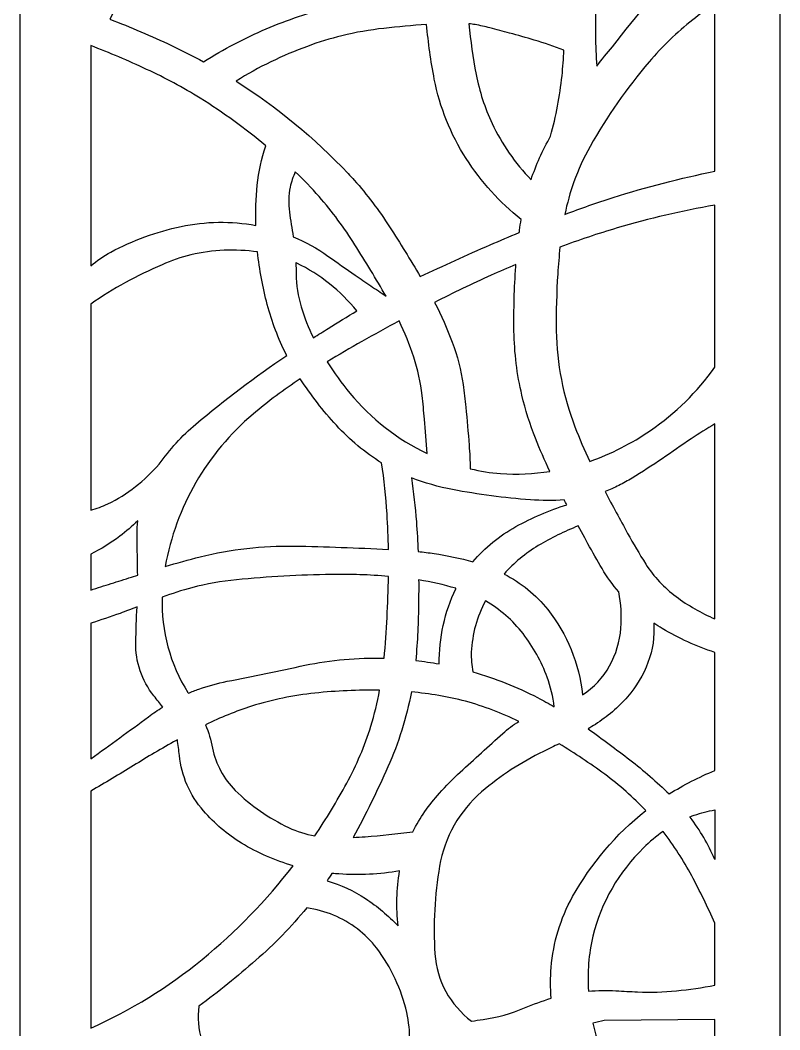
# Model space of a CAD drawing. Header units: centimetres. Extents: x 10.4 to 14.8, y -9 to 9.
# Drawn here: x 10.41 to 14.82, y -0.15 to 5.71 of the extents above; entities that cross this region are included whole.
import ezdxf

# ---------------------------------------------------------------- set-up
doc = ezdxf.new("R2010")
doc.units = ezdxf.units.CM
doc.header["$MEASUREMENT"] = 0
doc.layers.add('layer 1', color=7, linetype='Continuous')

msp = doc.modelspace()

# ---------------------------------------------------------------- linework, layer by layer
at = {"layer": 'layer 1', "lineweight": 30}
for points, knots in [([(10.40896, -9.00021), (10.40896, -9.00021), (10.40896, 9.00077), (10.40896, 9.00077), (10.40896, 9.00077), (10.40896, 9.00077), (10.44128, 9.00077), (10.44128, 9.00077), (10.44128, 9.00077), (10.44128, 9.00077), (14.8159, 9.00077), (14.8159, 9.00077), (14.8159, 9.00077), (14.8159, 9.00077), (14.8159, -9.00019), (14.8159, -9.00019), (14.8159, -9.00019), (14.8159, -9.00019), (10.44128, -9.00019), (10.44128, -9.00019), (10.44128, -9.00019), (10.44128, -9.00019), (10.40896, -9.00019), (10.40896, -9.00019)], [0, 0, 0, 0, 0.1428571, 0.1428571, 0.1428571, 0.1428571, 0.2857143, 0.2857143, 0.2857143, 0.2857143, 0.4285714, 0.4285714, 0.4285714, 0.4285714, 0.5714286, 0.5714286, 0.5714286, 0.5714286, 0.7142857, 0.7142857, 0.7142857, 0.7142857, 1, 1, 1, 1]), ([(11.48827, 6.56592), (11.52462, 6.56281), (11.56096, 6.55954), (11.59741, 6.55617), (11.59741, 6.55617), (11.63383, 6.55274), (11.67025, 6.54968), (11.70666, 6.5468), (11.70666, 6.5468), (11.75, 6.54344), (11.79333, 6.54017), (11.83668, 6.53708), (11.83668, 6.53708), (11.96424, 6.52771), (12.08876, 6.49359), (12.20323, 6.43647), (12.20323, 6.43647), (12.26856, 6.40293), (12.32933, 6.36109), (12.38391, 6.31198), (12.38391, 6.31198), (12.46877, 6.2357), (12.54952, 6.1551), (12.62607, 6.07058), (12.62607, 6.07058), (12.67009, 6.0219), (12.71118, 5.97049), (12.74909, 5.91687), (12.74909, 5.91687), (12.75031, 5.89576), (12.75173, 5.87463), (12.75322, 5.85346), (12.75322, 5.85346), (12.66343, 5.84723), (12.57383, 5.83919), (12.48438, 5.82961), (12.48438, 5.82961), (12.39478, 5.81989), (12.30593, 5.80488), (12.21815, 5.78464), (12.21815, 5.78464), (12.08748, 5.75288), (11.9597, 5.71025), (11.83606, 5.65727), (11.83606, 5.65727), (11.71003, 5.60319), (11.5886, 5.53928), (11.47273, 5.46606), (11.47273, 5.46606), (11.41137, 5.49957), (11.34909, 5.53132), (11.28592, 5.56115), (11.28592, 5.56115), (11.16891, 5.61654), (11.04977, 5.66729), (10.92872, 5.71315), (10.92872, 5.71315), (11.01918, 5.88791), (11.12006, 6.05705), (11.23086, 6.21959), (11.23086, 6.21959), (11.31199, 6.33851), (11.39784, 6.454), (11.48827, 6.56592)], [0, 0, 0, 0, 0.0588235, 0.0588235, 0.0588235, 0.0588235, 0.1176471, 0.1176471, 0.1176471, 0.1176471, 0.1764706, 0.1764706, 0.1764706, 0.1764706, 0.2352941, 0.2352941, 0.2352941, 0.2352941, 0.2941176, 0.2941176, 0.2941176, 0.2941176, 0.3529412, 0.3529412, 0.3529412, 0.3529412, 0.4117647, 0.4117647, 0.4117647, 0.4117647, 0.4705882, 0.4705882, 0.4705882, 0.4705882, 0.5294118, 0.5294118, 0.5294118, 0.5294118, 0.5882353, 0.5882353, 0.5882353, 0.5882353, 0.6470588, 0.6470588, 0.6470588, 0.6470588, 0.7058824, 0.7058824, 0.7058824, 0.7058824, 0.7647059, 0.7647059, 0.7647059, 0.7647059, 0.8235294, 0.8235294, 0.8235294, 0.8235294, 0.8823529, 0.8823529, 0.8823529, 0.8823529, 1, 1, 1, 1]), ([(13.7256, 5.99917), (13.7256, 5.99917), (13.74332, 6.03344), (13.74332, 6.03344), (13.74332, 6.03344), (13.823, 6.18686), (13.89151, 6.34579), (13.94839, 6.50899), (13.94839, 6.50899), (13.97706, 6.48352), (14.00401, 6.45605), (14.02898, 6.42694), (14.02898, 6.42694), (14.0539, 6.39779), (14.07829, 6.3683), (14.10216, 6.33819), (14.10216, 6.33819), (14.13899, 6.29281), (14.17489, 6.24668), (14.20996, 6.19983), (14.20996, 6.19983), (14.24017, 6.15934), (14.26863, 6.11749), (14.29514, 6.07439), (14.29514, 6.07439), (14.13489, 5.90984), (13.98469, 5.73571), (13.84534, 5.55301), (13.84534, 5.55301), (13.81411, 5.51661), (13.78372, 5.47954), (13.75437, 5.44162), (13.75437, 5.44162), (13.74561, 5.55925), (13.74367, 5.67732), (13.74864, 5.79514), (13.74864, 5.79514), (13.75142, 5.86398), (13.74373, 5.93276), (13.7256, 5.99917)], [0, 0, 0, 0, 0.0909091, 0.0909091, 0.0909091, 0.0909091, 0.1818182, 0.1818182, 0.1818182, 0.1818182, 0.2727273, 0.2727273, 0.2727273, 0.2727273, 0.3636364, 0.3636364, 0.3636364, 0.3636364, 0.4545455, 0.4545455, 0.4545455, 0.4545455, 0.5454545, 0.5454545, 0.5454545, 0.5454545, 0.6363636, 0.6363636, 0.6363636, 0.6363636, 0.7272727, 0.7272727, 0.7272727, 0.7272727, 0.8181818, 0.8181818, 0.8181818, 0.8181818, 1, 1, 1, 1]), ([(14.43879, 5.80116), (14.43879, 5.80116), (14.43879, 4.83084), (14.43879, 4.83084), (14.43879, 4.83084), (14.23951, 4.79092), (14.04266, 4.74031), (13.84902, 4.67899), (13.84902, 4.67899), (13.75476, 4.64859), (13.66132, 4.61599), (13.56876, 4.58105), (13.56876, 4.58105), (13.58171, 4.64483), (13.59916, 4.70775), (13.6209, 4.7691), (13.6209, 4.7691), (13.64658, 4.84003), (13.67818, 4.90885), (13.71524, 4.97461), (13.71524, 4.97461), (13.81325, 5.14872), (13.92773, 5.31307), (14.05708, 5.46536), (14.05708, 5.46536), (14.13326, 5.55508), (14.21822, 5.63697), (14.31063, 5.70992), (14.31063, 5.70992), (14.35178, 5.74241), (14.39464, 5.77283), (14.43879, 5.80116)], [0, 0, 0, 0, 0.1111111, 0.1111111, 0.1111111, 0.1111111, 0.2222222, 0.2222222, 0.2222222, 0.2222222, 0.3333333, 0.3333333, 0.3333333, 0.3333333, 0.4444444, 0.4444444, 0.4444444, 0.4444444, 0.5555556, 0.5555556, 0.5555556, 0.5555556, 0.6666667, 0.6666667, 0.6666667, 0.6666667, 0.7777778, 0.7777778, 0.7777778, 0.7777778, 1, 1, 1, 1]), ([(13.30396, 4.47573), (13.24778, 4.45231), (13.19185, 4.42856), (13.13591, 4.40456), (13.13591, 4.40456), (12.99946, 4.34574), (12.86414, 4.2842), (12.73013, 4.22006), (12.73013, 4.22006), (12.6726, 4.31762), (12.61316, 4.41395), (12.55167, 4.50905), (12.55167, 4.50905), (12.4902, 4.60431), (12.42176, 4.69485), (12.34687, 4.78008), (12.34687, 4.78008), (12.33526, 4.79321), (12.3233, 4.80617), (12.31114, 4.81898), (12.31114, 4.81898), (12.11707, 5.02315), (11.89914, 5.20295), (11.66165, 5.35444), (11.66165, 5.35444), (11.79225, 5.43559), (11.93076, 5.50304), (12.07514, 5.55575), (12.07514, 5.55575), (12.14045, 5.58011), (12.20716, 5.60069), (12.27485, 5.61741), (12.27485, 5.61741), (12.35538, 5.63688), (12.43699, 5.65113), (12.51935, 5.66022), (12.51935, 5.66022), (12.60167, 5.66933), (12.68408, 5.67674), (12.76663, 5.68253), (12.76663, 5.68253), (12.7763, 5.5762), (12.79129, 5.47048), (12.81151, 5.36569), (12.81151, 5.36569), (12.84307, 5.20166), (12.90584, 5.04528), (12.99637, 4.90482), (12.99637, 4.90482), (13.08301, 4.77059), (13.19072, 4.65119), (13.31531, 4.55119), (13.31531, 4.55119), (13.31176, 4.5304), (13.30852, 4.50956), (13.30567, 4.48857), (13.30567, 4.48857), (13.30514, 4.48433), (13.30449, 4.48006), (13.30396, 4.47573)], [0, 0, 0, 0, 0.0625, 0.0625, 0.0625, 0.0625, 0.125, 0.125, 0.125, 0.125, 0.1875, 0.1875, 0.1875, 0.1875, 0.25, 0.25, 0.25, 0.25, 0.3125, 0.3125, 0.3125, 0.3125, 0.375, 0.375, 0.375, 0.375, 0.4375, 0.4375, 0.4375, 0.4375, 0.5, 0.5, 0.5, 0.5, 0.5625, 0.5625, 0.5625, 0.5625, 0.625, 0.625, 0.625, 0.625, 0.6875, 0.6875, 0.6875, 0.6875, 0.75, 0.75, 0.75, 0.75, 0.8125, 0.8125, 0.8125, 0.8125, 0.875, 0.875, 0.875, 0.875, 1, 1, 1, 1]), ([(13.4859, 5.03567), (13.4633, 4.99425), (13.4422, 4.95196), (13.42259, 4.90901), (13.42259, 4.90901), (13.40384, 4.86749), (13.38716, 4.82503), (13.37248, 4.78194), (13.37248, 4.78194), (13.28023, 4.87824), (13.20399, 4.9888), (13.14657, 5.10919), (13.14657, 5.10919), (13.10445, 5.1994), (13.07345, 5.29448), (13.05435, 5.39222), (13.05435, 5.39222), (13.03526, 5.48965), (13.02125, 5.58807), (13.0123, 5.68694), (13.0123, 5.68694), (13.0244, 5.68565), (13.03633, 5.68392), (13.04823, 5.6819), (13.04823, 5.6819), (13.07709, 5.67685), (13.10575, 5.67071), (13.13409, 5.66338), (13.13409, 5.66338), (13.17218, 5.65363), (13.21014, 5.64343), (13.24808, 5.63288), (13.24808, 5.63288), (13.29608, 5.61993), (13.34394, 5.6064), (13.39165, 5.59235), (13.39165, 5.59235), (13.44944, 5.57509), (13.50646, 5.55566), (13.56289, 5.5342), (13.56289, 5.5342), (13.56126, 5.48455), (13.55782, 5.4349), (13.55249, 5.38551), (13.55249, 5.38551), (13.53993, 5.26726), (13.51762, 5.15022), (13.4859, 5.03567)], [0, 0, 0, 0, 0.0769231, 0.0769231, 0.0769231, 0.0769231, 0.1538462, 0.1538462, 0.1538462, 0.1538462, 0.2307692, 0.2307692, 0.2307692, 0.2307692, 0.3076923, 0.3076923, 0.3076923, 0.3076923, 0.3846154, 0.3846154, 0.3846154, 0.3846154, 0.4615385, 0.4615385, 0.4615385, 0.4615385, 0.5384615, 0.5384615, 0.5384615, 0.5384615, 0.6153846, 0.6153846, 0.6153846, 0.6153846, 0.6923077, 0.6923077, 0.6923077, 0.6923077, 0.7692308, 0.7692308, 0.7692308, 0.7692308, 0.8461538, 0.8461538, 0.8461538, 0.8461538, 1, 1, 1, 1]), ([(10.81842, 4.28242), (10.81842, 4.28242), (10.81842, 5.56025), (10.81842, 5.56025), (10.81842, 5.56025), (10.92806, 5.51809), (11.03621, 5.47207), (11.14269, 5.4223), (11.14269, 5.4223), (11.24924, 5.37259), (11.35284, 5.31686), (11.453, 5.25527), (11.453, 5.25527), (11.58601, 5.17147), (11.71341, 5.07896), (11.83429, 4.97849), (11.83429, 4.97849), (11.809, 4.9045), (11.7923, 4.82798), (11.78459, 4.75022), (11.78459, 4.75022), (11.77673, 4.67264), (11.7738, 4.59465), (11.77568, 4.51675), (11.77568, 4.51675), (11.63208, 4.54324), (11.48474, 4.5412), (11.34194, 4.51082), (11.34194, 4.51082), (11.19982, 4.48052), (11.06269, 4.43043), (10.93455, 4.36185), (10.93455, 4.36185), (10.89306, 4.33967), (10.8541, 4.31306), (10.81842, 4.28242)], [0, 0, 0, 0, 0.1, 0.1, 0.1, 0.1, 0.2, 0.2, 0.2, 0.2, 0.3, 0.3, 0.3, 0.3, 0.4, 0.4, 0.4, 0.4, 0.5, 0.5, 0.5, 0.5, 0.6, 0.6, 0.6, 0.6, 0.7, 0.7, 0.7, 0.7, 0.8, 0.8, 0.8, 0.8, 1, 1, 1, 1]), ([(12.53132, 4.10574), (12.50199, 4.12656), (12.47234, 4.14697), (12.44251, 4.16721), (12.44251, 4.16721), (12.41258, 4.18746), (12.38274, 4.2078), (12.35292, 4.22819), (12.35292, 4.22819), (12.30001, 4.26486), (12.2472, 4.30192), (12.19467, 4.33903), (12.19467, 4.33903), (12.13157, 4.3837), (12.06393, 4.42145), (11.99276, 4.4517), (11.99276, 4.4517), (11.98484, 4.49924), (11.97766, 4.54688), (11.97105, 4.59465), (11.97105, 4.59465), (11.96444, 4.64274), (11.96586, 4.69162), (11.97547, 4.73925), (11.97547, 4.73925), (11.98184, 4.76972), (11.99171, 4.7993), (12.00507, 4.82747), (12.00507, 4.82747), (12.0531, 4.7817), (12.09917, 4.73397), (12.14309, 4.68429), (12.14309, 4.68429), (12.21968, 4.59659), (12.28927, 4.50295), (12.35132, 4.40451), (12.35132, 4.40451), (12.41331, 4.3061), (12.4733, 4.20653), (12.53132, 4.10574)], [0, 0, 0, 0, 0.0909091, 0.0909091, 0.0909091, 0.0909091, 0.1818182, 0.1818182, 0.1818182, 0.1818182, 0.2727273, 0.2727273, 0.2727273, 0.2727273, 0.3636364, 0.3636364, 0.3636364, 0.3636364, 0.4545455, 0.4545455, 0.4545455, 0.4545455, 0.5454545, 0.5454545, 0.5454545, 0.5454545, 0.6363636, 0.6363636, 0.6363636, 0.6363636, 0.7272727, 0.7272727, 0.7272727, 0.7272727, 0.8181818, 0.8181818, 0.8181818, 0.8181818, 1, 1, 1, 1]), ([(14.43879, 3.69459), (14.33702, 3.55101), (14.21049, 3.42648), (14.0653, 3.32695), (14.0653, 3.32695), (13.95634, 3.25228), (13.83797, 3.1922), (13.71334, 3.14836), (13.71334, 3.14836), (13.68205, 3.21432), (13.65318, 3.28141), (13.62698, 3.34948), (13.62698, 3.34948), (13.55856, 3.52722), (13.52208, 3.71573), (13.5193, 3.9062), (13.5193, 3.9062), (13.51768, 4.0165), (13.52053, 4.12687), (13.52767, 4.23704), (13.52767, 4.23704), (13.53106, 4.28858), (13.53526, 4.34016), (13.54036, 4.3916), (13.54036, 4.3916), (13.65, 4.43209), (13.76086, 4.46908), (13.87279, 4.50237), (13.87279, 4.50237), (14.05869, 4.5576), (14.24765, 4.60152), (14.43879, 4.63422), (14.43879, 4.63422), (14.43879, 4.63422), (14.43879, 3.69459), (14.43879, 3.69459)], [0, 0, 0, 0, 0.1, 0.1, 0.1, 0.1, 0.2, 0.2, 0.2, 0.2, 0.3, 0.3, 0.3, 0.3, 0.4, 0.4, 0.4, 0.4, 0.5, 0.5, 0.5, 0.5, 0.6, 0.6, 0.6, 0.6, 0.7, 0.7, 0.7, 0.7, 0.8, 0.8, 0.8, 0.8, 1, 1, 1, 1]), ([(10.81842, 2.86464), (10.81842, 2.86464), (10.81842, 4.06005), (10.81842, 4.06005), (10.81842, 4.06005), (10.8827, 4.10579), (10.94976, 4.14758), (11.01925, 4.18508), (11.01925, 4.18508), (11.08865, 4.22251), (11.15957, 4.25733), (11.23168, 4.28931), (11.23168, 4.28931), (11.28571, 4.31338), (11.34194, 4.3324), (11.39952, 4.34616), (11.39952, 4.34616), (11.52604, 4.37557), (11.65712, 4.38146), (11.78584, 4.36319), (11.78584, 4.36319), (11.79705, 4.26012), (11.81598, 4.15811), (11.84248, 4.05796), (11.84248, 4.05796), (11.86897, 3.95763), (11.90593, 3.86036), (11.95264, 3.7676), (11.95264, 3.7676), (11.95264, 3.7676), (11.95498, 3.7629), (11.95498, 3.7629), (11.95498, 3.7629), (11.77244, 3.63936), (11.59657, 3.50629), (11.42811, 3.36417), (11.42811, 3.36417), (11.34743, 3.2961), (11.27589, 3.21801), (11.21512, 3.13174), (11.21512, 3.13174), (11.17269, 3.08487), (11.12668, 3.04133), (11.07757, 3.00155), (11.07757, 3.00155), (11.02837, 2.96166), (10.97435, 2.92807), (10.91682, 2.90154), (10.91682, 2.90154), (10.88492, 2.88698), (10.85203, 2.8747), (10.81842, 2.86464)], [0, 0, 0, 0, 0.0714286, 0.0714286, 0.0714286, 0.0714286, 0.1428571, 0.1428571, 0.1428571, 0.1428571, 0.2142857, 0.2142857, 0.2142857, 0.2142857, 0.2857143, 0.2857143, 0.2857143, 0.2857143, 0.3571429, 0.3571429, 0.3571429, 0.3571429, 0.4285714, 0.4285714, 0.4285714, 0.4285714, 0.5, 0.5, 0.5, 0.5, 0.5714286, 0.5714286, 0.5714286, 0.5714286, 0.6428571, 0.6428571, 0.6428571, 0.6428571, 0.7142857, 0.7142857, 0.7142857, 0.7142857, 0.7857143, 0.7857143, 0.7857143, 0.7857143, 0.8571429, 0.8571429, 0.8571429, 0.8571429, 1, 1, 1, 1]), ([(12.11006, 3.86511), (12.08088, 3.92258), (12.05711, 3.98276), (12.03903, 4.04459), (12.03903, 4.04459), (12.02081, 4.10675), (12.01105, 4.17094), (12.01003, 4.23562), (12.01003, 4.23562), (12.00973, 4.25708), (12.00921, 4.2786), (12.00859, 4.30016), (12.00859, 4.30016), (12.01019, 4.29944), (12.01172, 4.2987), (12.01323, 4.29797), (12.01323, 4.29797), (12.14862, 4.23254), (12.26778, 4.1378), (12.36189, 4.0207), (12.36189, 4.0207), (12.30638, 3.98778), (12.25116, 3.95412), (12.19641, 3.91988), (12.19641, 3.91988), (12.16752, 3.90178), (12.13871, 3.8835), (12.11006, 3.86511)], [0, 0, 0, 0, 0.125, 0.125, 0.125, 0.125, 0.25, 0.25, 0.25, 0.25, 0.375, 0.375, 0.375, 0.375, 0.5, 0.5, 0.5, 0.5, 0.625, 0.625, 0.625, 0.625, 0.75, 0.75, 0.75, 0.75, 1, 1, 1, 1]), ([(13.01332, 3.24226), (13.01332, 3.24226), (13.01122, 3.2698), (13.01122, 3.2698), (13.01122, 3.2698), (13.01122, 3.2698), (13.00911, 3.29731), (13.00911, 3.29731), (13.00911, 3.29731), (13.00911, 3.29731), (13.00685, 3.32483), (13.00685, 3.32483), (13.00685, 3.32483), (13.00685, 3.32483), (13.00446, 3.35235), (13.00446, 3.35235), (13.00446, 3.35235), (13.00446, 3.35235), (13.00212, 3.37976), (13.00212, 3.37976), (13.00212, 3.37976), (13.00212, 3.37976), (12.99959, 3.40726), (12.99959, 3.40726), (12.99959, 3.40726), (12.99959, 3.40726), (12.99698, 3.43471), (12.99698, 3.43471), (12.99698, 3.43471), (12.99698, 3.43471), (12.99437, 3.46222), (12.99437, 3.46222), (12.99437, 3.46222), (12.99038, 3.50631), (12.98502, 3.55029), (12.97835, 3.594), (12.97835, 3.594), (12.96599, 3.67778), (12.94494, 3.75986), (12.91553, 3.8392), (12.91553, 3.8392), (12.88618, 3.91846), (12.85193, 3.99576), (12.813, 4.07076), (12.813, 4.07076), (12.92098, 4.12545), (13.03012, 4.17771), (13.14057, 4.22755), (13.14057, 4.22755), (13.18853, 4.24911), (13.23686, 4.27012), (13.28539, 4.29059), (13.28539, 4.29059), (13.28508, 4.28677), (13.28481, 4.28287), (13.28461, 4.2791), (13.28461, 4.2791), (13.27537, 4.15429), (13.27182, 4.02918), (13.27378, 3.90403), (13.27378, 3.90403), (13.27583, 3.77863), (13.29112, 3.65374), (13.31965, 3.53164), (13.31965, 3.53164), (13.34012, 3.44663), (13.36654, 3.36324), (13.39871, 3.28194), (13.39871, 3.28194), (13.42424, 3.21706), (13.45204, 3.15326), (13.48199, 3.09036), (13.48199, 3.09036), (13.38736, 3.07536), (13.29141, 3.07099), (13.19585, 3.07742), (13.19585, 3.07742), (13.13668, 3.08216), (13.07805, 3.09146), (13.02043, 3.1052), (13.02043, 3.1052), (13.01898, 3.15098), (13.01661, 3.19669), (13.01332, 3.24226)], [0, 0, 0, 0, 0.0454545, 0.0454545, 0.0454545, 0.0454545, 0.0909091, 0.0909091, 0.0909091, 0.0909091, 0.1363636, 0.1363636, 0.1363636, 0.1363636, 0.1818182, 0.1818182, 0.1818182, 0.1818182, 0.2272727, 0.2272727, 0.2272727, 0.2272727, 0.2727273, 0.2727273, 0.2727273, 0.2727273, 0.3181818, 0.3181818, 0.3181818, 0.3181818, 0.3636364, 0.3636364, 0.3636364, 0.3636364, 0.4090909, 0.4090909, 0.4090909, 0.4090909, 0.4545455, 0.4545455, 0.4545455, 0.4545455, 0.5, 0.5, 0.5, 0.5, 0.5454545, 0.5454545, 0.5454545, 0.5454545, 0.5909091, 0.5909091, 0.5909091, 0.5909091, 0.6363636, 0.6363636, 0.6363636, 0.6363636, 0.6818182, 0.6818182, 0.6818182, 0.6818182, 0.7272727, 0.7272727, 0.7272727, 0.7272727, 0.7727273, 0.7727273, 0.7727273, 0.7727273, 0.8181818, 0.8181818, 0.8181818, 0.8181818, 0.8636364, 0.8636364, 0.8636364, 0.8636364, 0.9090909, 0.9090909, 0.9090909, 0.9090909, 1, 1, 1, 1]), ([(12.77056, 3.19374), (12.5971, 3.27606), (12.44386, 3.39575), (12.32201, 3.54417), (12.32201, 3.54417), (12.27441, 3.60208), (12.2303, 3.66282), (12.19002, 3.72601), (12.19002, 3.72601), (12.25671, 3.76612), (12.32401, 3.8053), (12.39169, 3.8438), (12.39169, 3.8438), (12.46313, 3.8842), (12.53494, 3.92394), (12.6071, 3.96295), (12.6071, 3.96295), (12.64037, 3.89497), (12.66878, 3.82459), (12.69215, 3.7526), (12.69215, 3.7526), (12.71545, 3.68049), (12.73164, 3.6062), (12.74038, 3.53094), (12.74038, 3.53094), (12.7457, 3.48534), (12.75041, 3.43962), (12.75461, 3.39383), (12.75461, 3.39383), (12.76065, 3.32726), (12.76597, 3.26049), (12.77056, 3.19374)], [0, 0, 0, 0, 0.1111111, 0.1111111, 0.1111111, 0.1111111, 0.2222222, 0.2222222, 0.2222222, 0.2222222, 0.3333333, 0.3333333, 0.3333333, 0.3333333, 0.4444444, 0.4444444, 0.4444444, 0.4444444, 0.5555556, 0.5555556, 0.5555556, 0.5555556, 0.6666667, 0.6666667, 0.6666667, 0.6666667, 0.7777778, 0.7777778, 0.7777778, 0.7777778, 1, 1, 1, 1]), ([(12.5456, 2.63751), (12.36316, 2.64703), (12.18054, 2.6535), (11.99796, 2.6568), (11.99796, 2.6568), (11.81445, 2.66011), (11.63142, 2.6392), (11.45346, 2.59452), (11.45346, 2.59452), (11.3854, 2.57737), (11.31784, 2.55861), (11.25068, 2.53826), (11.25068, 2.53826), (11.3117, 2.88356), (11.4922, 3.19669), (11.76038, 3.42263), (11.76038, 3.42263), (11.84739, 3.49599), (11.93862, 3.5642), (12.03347, 3.62714), (12.03347, 3.62714), (12.09607, 3.53175), (12.1662, 3.44159), (12.2431, 3.35741), (12.2431, 3.35741), (12.32031, 3.27294), (12.40856, 3.19943), (12.50567, 3.1389), (12.50567, 3.1389), (12.52031, 3.04109), (12.53089, 2.94265), (12.53734, 2.84404), (12.53734, 2.84404), (12.5418, 2.77527), (12.54451, 2.70638), (12.5456, 2.63751)], [0, 0, 0, 0, 0.1, 0.1, 0.1, 0.1, 0.2, 0.2, 0.2, 0.2, 0.3, 0.3, 0.3, 0.3, 0.4, 0.4, 0.4, 0.4, 0.5, 0.5, 0.5, 0.5, 0.6, 0.6, 0.6, 0.6, 0.7, 0.7, 0.7, 0.7, 0.8, 0.8, 0.8, 0.8, 1, 1, 1, 1]), ([(14.43879, 3.36582), (14.43879, 3.36582), (14.43879, 2.235), (14.43879, 2.235), (14.43879, 2.235), (14.35926, 2.26907), (14.28391, 2.31225), (14.21436, 2.36371), (14.21436, 2.36371), (14.14451, 2.41545), (14.08467, 2.47955), (14.03795, 2.55291), (14.03795, 2.55291), (14.00092, 2.61103), (13.96596, 2.67037), (13.93284, 2.73081), (13.93284, 2.73081), (13.88895, 2.81131), (13.84528, 2.89188), (13.80181, 2.97265), (13.80181, 2.97265), (13.82912, 2.98314), (13.85582, 2.9951), (13.88183, 3.00843), (13.88183, 3.00843), (13.90778, 3.0219), (13.93341, 3.03602), (13.95857, 3.05092), (13.95857, 3.05092), (14.01773, 3.08688), (14.07586, 3.12455), (14.13303, 3.1637), (14.13303, 3.1637), (14.1892, 3.20228), (14.24544, 3.24081), (14.30177, 3.27921), (14.30177, 3.27921), (14.34701, 3.30881), (14.3927, 3.33768), (14.43879, 3.36582)], [0, 0, 0, 0, 0.0909091, 0.0909091, 0.0909091, 0.0909091, 0.1818182, 0.1818182, 0.1818182, 0.1818182, 0.2727273, 0.2727273, 0.2727273, 0.2727273, 0.3636364, 0.3636364, 0.3636364, 0.3636364, 0.4545455, 0.4545455, 0.4545455, 0.4545455, 0.5454545, 0.5454545, 0.5454545, 0.5454545, 0.6363636, 0.6363636, 0.6363636, 0.6363636, 0.7272727, 0.7272727, 0.7272727, 0.7272727, 0.8181818, 0.8181818, 0.8181818, 0.8181818, 1, 1, 1, 1]), ([(12.67856, 3.05269), (12.75602, 3.02287), (12.8362, 2.99998), (12.91777, 2.98452), (12.91777, 2.98452), (13.06683, 2.95635), (13.21743, 2.93648), (13.36874, 2.92527), (13.36874, 2.92527), (13.43421, 2.9203), (13.49993, 2.91999), (13.56546, 2.92433), (13.56546, 2.92433), (13.57043, 2.9149), (13.57546, 2.90549), (13.58041, 2.89605), (13.58041, 2.89605), (13.47756, 2.8643), (13.37838, 2.82194), (13.28435, 2.76967), (13.28435, 2.76967), (13.18978, 2.71717), (13.10555, 2.64795), (13.03563, 2.56534), (13.03563, 2.56534), (12.96162, 2.58667), (12.88618, 2.60288), (12.81003, 2.61385), (12.81003, 2.61385), (12.7791, 2.61827), (12.74816, 2.62196), (12.71721, 2.62506), (12.71721, 2.62506), (12.71501, 2.68263), (12.71177, 2.74011), (12.7074, 2.79755), (12.7074, 2.79755), (12.70062, 2.8829), (12.69097, 2.968), (12.67856, 3.05269)], [0, 0, 0, 0, 0.0909091, 0.0909091, 0.0909091, 0.0909091, 0.1818182, 0.1818182, 0.1818182, 0.1818182, 0.2727273, 0.2727273, 0.2727273, 0.2727273, 0.3636364, 0.3636364, 0.3636364, 0.3636364, 0.4545455, 0.4545455, 0.4545455, 0.4545455, 0.5454545, 0.5454545, 0.5454545, 0.5454545, 0.6363636, 0.6363636, 0.6363636, 0.6363636, 0.7272727, 0.7272727, 0.7272727, 0.7272727, 0.8181818, 0.8181818, 0.8181818, 0.8181818, 1, 1, 1, 1]), ([(10.81842, 2.40163), (10.81842, 2.40163), (10.81842, 2.60984), (10.81842, 2.60984), (10.81842, 2.60984), (10.87749, 2.63989), (10.93388, 2.67481), (10.98696, 2.71449), (10.98696, 2.71449), (11.02343, 2.74193), (11.05817, 2.77183), (11.0908, 2.80392), (11.0908, 2.80392), (11.08699, 2.75135), (11.08593, 2.69858), (11.08774, 2.64593), (11.08774, 2.64593), (11.08958, 2.59323), (11.09053, 2.54059), (11.09053, 2.48796), (11.09053, 2.48796), (11.09053, 2.48796), (11.05458, 2.47653), (11.05458, 2.47653), (11.05458, 2.47653), (11.01523, 2.46397), (10.9759, 2.45156), (10.9365, 2.43934), (10.9365, 2.43934), (10.89701, 2.42703), (10.85766, 2.41448), (10.81842, 2.40163)], [0, 0, 0, 0, 0.1111111, 0.1111111, 0.1111111, 0.1111111, 0.2222222, 0.2222222, 0.2222222, 0.2222222, 0.3333333, 0.3333333, 0.3333333, 0.3333333, 0.4444444, 0.4444444, 0.4444444, 0.4444444, 0.5555556, 0.5555556, 0.5555556, 0.5555556, 0.6666667, 0.6666667, 0.6666667, 0.6666667, 0.7777778, 0.7777778, 0.7777778, 0.7777778, 1, 1, 1, 1]), ([(13.64658, 2.77354), (13.64658, 2.77354), (13.66501, 2.73989), (13.66501, 2.73989), (13.66501, 2.73989), (13.66501, 2.73989), (13.68425, 2.7047), (13.68425, 2.7047), (13.68425, 2.7047), (13.68425, 2.7047), (13.70286, 2.67079), (13.70286, 2.67079), (13.70286, 2.67079), (13.72909, 2.62192), (13.75653, 2.57371), (13.78504, 2.52613), (13.78504, 2.52613), (13.81357, 2.47852), (13.84597, 2.43319), (13.88171, 2.39075), (13.88171, 2.39075), (13.89517, 2.32156), (13.89941, 2.2509), (13.89423, 2.18066), (13.89423, 2.18066), (13.88779, 2.10393), (13.8653, 2.02925), (13.82826, 1.96162), (13.82826, 1.96162), (13.791, 1.89372), (13.73709, 1.8363), (13.6717, 1.79484), (13.6717, 1.79484), (13.65239, 1.97525), (13.58223, 2.14649), (13.46918, 2.28847), (13.46918, 2.28847), (13.40068, 2.37474), (13.3144, 2.44506), (13.2162, 2.49488), (13.2162, 2.49488), (13.27362, 2.55954), (13.34058, 2.61522), (13.41475, 2.65991), (13.41475, 2.65991), (13.48855, 2.70442), (13.56615, 2.74253), (13.64658, 2.77354)], [0, 0, 0, 0, 0.0769231, 0.0769231, 0.0769231, 0.0769231, 0.1538462, 0.1538462, 0.1538462, 0.1538462, 0.2307692, 0.2307692, 0.2307692, 0.2307692, 0.3076923, 0.3076923, 0.3076923, 0.3076923, 0.3846154, 0.3846154, 0.3846154, 0.3846154, 0.4615385, 0.4615385, 0.4615385, 0.4615385, 0.5384615, 0.5384615, 0.5384615, 0.5384615, 0.6153846, 0.6153846, 0.6153846, 0.6153846, 0.6923077, 0.6923077, 0.6923077, 0.6923077, 0.7692308, 0.7692308, 0.7692308, 0.7692308, 0.8461538, 0.8461538, 0.8461538, 0.8461538, 1, 1, 1, 1]), ([(12.52015, 2.0066), (12.36589, 2.01074), (12.21174, 1.99684), (12.06077, 1.9652), (12.06077, 1.9652), (11.91023, 1.93372), (11.75959, 1.90273), (11.60889, 1.87238), (11.60889, 1.87238), (11.55365, 1.86125), (11.49928, 1.84622), (11.44623, 1.82745), (11.44623, 1.82745), (11.42533, 1.82006), (11.40466, 1.81189), (11.38432, 1.80302), (11.38432, 1.80302), (11.38359, 1.80431), (11.38288, 1.80546), (11.38212, 1.80672), (11.38212, 1.80672), (11.27856, 1.97234), (11.22639, 2.16498), (11.23214, 2.36019), (11.23214, 2.36019), (11.28912, 2.38107), (11.34693, 2.39957), (11.40549, 2.41555), (11.40549, 2.41555), (11.49009, 2.43745), (11.57637, 2.45272), (11.66335, 2.46115), (11.66335, 2.46115), (11.84662, 2.47904), (12.03056, 2.48945), (12.21466, 2.49239), (12.21466, 2.49239), (12.32508, 2.49412), (12.43545, 2.49036), (12.54552, 2.48102), (12.54552, 2.48102), (12.54411, 2.40159), (12.54137, 2.32211), (12.53734, 2.24275), (12.53734, 2.24275), (12.53332, 2.16393), (12.52763, 2.08514), (12.52015, 2.0066)], [0, 0, 0, 0, 0.0769231, 0.0769231, 0.0769231, 0.0769231, 0.1538462, 0.1538462, 0.1538462, 0.1538462, 0.2307692, 0.2307692, 0.2307692, 0.2307692, 0.3076923, 0.3076923, 0.3076923, 0.3076923, 0.3846154, 0.3846154, 0.3846154, 0.3846154, 0.4615385, 0.4615385, 0.4615385, 0.4615385, 0.5384615, 0.5384615, 0.5384615, 0.5384615, 0.6153846, 0.6153846, 0.6153846, 0.6153846, 0.6923077, 0.6923077, 0.6923077, 0.6923077, 0.7692308, 0.7692308, 0.7692308, 0.7692308, 0.8461538, 0.8461538, 0.8461538, 0.8461538, 1, 1, 1, 1]), ([(12.72069, 2.46052), (12.79375, 2.44906), (12.86602, 2.43282), (12.93687, 2.41182), (12.93687, 2.41182), (12.93653, 2.41112), (12.93622, 2.41041), (12.93586, 2.4097), (12.93586, 2.4097), (12.87147, 2.27326), (12.83866, 2.12406), (12.83985, 1.97316), (12.83985, 1.97316), (12.7949, 1.98139), (12.74968, 1.98813), (12.70429, 1.99347), (12.70429, 1.99347), (12.71358, 2.1053), (12.71891, 2.21746), (12.72026, 2.3297), (12.72026, 2.3297), (12.72076, 2.37331), (12.72095, 2.41694), (12.72069, 2.46052)], [0, 0, 0, 0, 0.1428571, 0.1428571, 0.1428571, 0.1428571, 0.2857143, 0.2857143, 0.2857143, 0.2857143, 0.4285714, 0.4285714, 0.4285714, 0.4285714, 0.5714286, 0.5714286, 0.5714286, 0.5714286, 0.7142857, 0.7142857, 0.7142857, 0.7142857, 1, 1, 1, 1]), ([(10.81842, 1.42338), (10.81842, 1.42338), (10.81842, 2.209), (10.81842, 2.209), (10.81842, 2.209), (10.87524, 2.22741), (10.93191, 2.24672), (10.98813, 2.26674), (10.98813, 2.26674), (11.02113, 2.27893), (11.05389, 2.29143), (11.08664, 2.30417), (11.08664, 2.30417), (11.08366, 2.23593), (11.08126, 2.16764), (11.07958, 2.09929), (11.07958, 2.09929), (11.07674, 1.98618), (11.11413, 1.87576), (11.18512, 1.78768), (11.18512, 1.78768), (11.20225, 1.76642), (11.21908, 1.74495), (11.23556, 1.72324), (11.23556, 1.72324), (11.20734, 1.70547), (11.17991, 1.68671), (11.15313, 1.66681), (11.15313, 1.66681), (11.04234, 1.58454), (10.93075, 1.50341), (10.81842, 1.42338)], [0, 0, 0, 0, 0.1111111, 0.1111111, 0.1111111, 0.1111111, 0.2222222, 0.2222222, 0.2222222, 0.2222222, 0.3333333, 0.3333333, 0.3333333, 0.3333333, 0.4444444, 0.4444444, 0.4444444, 0.4444444, 0.5555556, 0.5555556, 0.5555556, 0.5555556, 0.6666667, 0.6666667, 0.6666667, 0.6666667, 0.7777778, 0.7777778, 0.7777778, 0.7777778, 1, 1, 1, 1]), ([(13.03506, 1.92719), (13.02804, 1.96484), (13.02505, 2.00317), (13.02613, 2.04143), (13.02613, 2.04143), (13.03096, 2.14549), (13.05893, 2.24719), (13.10784, 2.33919), (13.10784, 2.33919), (13.19235, 2.29075), (13.26652, 2.226), (13.32614, 2.1489), (13.32614, 2.1489), (13.38546, 2.07213), (13.43279, 1.98667), (13.46626, 1.89553), (13.46626, 1.89553), (13.48654, 1.84027), (13.50037, 1.78282), (13.50748, 1.72443), (13.50748, 1.72443), (13.47559, 1.74305), (13.44333, 1.76094), (13.4105, 1.77789), (13.4105, 1.77789), (13.29054, 1.83984), (13.16479, 1.88981), (13.03506, 1.92719)], [0, 0, 0, 0, 0.125, 0.125, 0.125, 0.125, 0.25, 0.25, 0.25, 0.25, 0.375, 0.375, 0.375, 0.375, 0.5, 0.5, 0.5, 0.5, 0.625, 0.625, 0.625, 0.625, 0.75, 0.75, 0.75, 0.75, 1, 1, 1, 1]), ([(14.43879, 1.35497), (14.34679, 1.31708), (14.2582, 1.27153), (14.17397, 1.21872), (14.17397, 1.21872), (14.10189, 1.289), (14.02583, 1.3551), (13.94604, 1.41661), (13.94604, 1.41661), (13.8664, 1.47808), (13.78574, 1.53814), (13.70398, 1.59691), (13.70398, 1.59691), (13.71818, 1.60513), (13.73218, 1.61368), (13.74594, 1.62254), (13.74594, 1.62254), (13.81514, 1.66721), (13.87797, 1.72104), (13.93259, 1.78273), (13.93259, 1.78273), (13.98326, 1.84157), (14.02332, 1.90872), (14.05113, 1.98124), (14.05113, 1.98124), (14.07894, 2.05412), (14.09039, 2.1322), (14.08457, 2.21002), (14.08457, 2.21002), (14.10085, 2.19907), (14.11741, 2.18866), (14.13421, 2.1786), (14.13421, 2.1786), (14.2303, 2.12137), (14.33234, 2.07495), (14.43879, 2.04039), (14.43879, 2.04039), (14.43879, 2.04039), (14.43879, 1.35497), (14.43879, 1.35497)], [0, 0, 0, 0, 0.0909091, 0.0909091, 0.0909091, 0.0909091, 0.1818182, 0.1818182, 0.1818182, 0.1818182, 0.2727273, 0.2727273, 0.2727273, 0.2727273, 0.3636364, 0.3636364, 0.3636364, 0.3636364, 0.4545455, 0.4545455, 0.4545455, 0.4545455, 0.5454545, 0.5454545, 0.5454545, 0.5454545, 0.6363636, 0.6363636, 0.6363636, 0.6363636, 0.7272727, 0.7272727, 0.7272727, 0.7272727, 0.8181818, 0.8181818, 0.8181818, 0.8181818, 1, 1, 1, 1]), ([(11.48388, 1.61997), (11.57044, 1.66234), (11.65987, 1.69844), (11.75156, 1.72826), (11.75156, 1.72826), (11.87125, 1.76575), (11.99433, 1.79122), (12.11908, 1.80418), (12.11908, 1.80418), (12.24372, 1.81723), (12.36894, 1.82263), (12.49417, 1.82045), (12.49417, 1.82045), (12.48132, 1.74993), (12.46435, 1.68027), (12.44333, 1.61168), (12.44333, 1.61168), (12.40753, 1.49754), (12.36072, 1.38713), (12.30364, 1.28197), (12.30364, 1.28197), (12.24659, 1.17703), (12.18461, 1.0748), (12.11778, 0.97581), (12.11778, 0.97581), (12.06526, 0.98484), (12.01421, 1.00101), (11.96596, 1.02386), (11.96596, 1.02386), (11.85164, 1.07804), (11.74707, 1.15097), (11.65678, 1.23966), (11.65678, 1.23966), (11.58917, 1.30609), (11.54324, 1.39152), (11.52501, 1.48449), (11.52501, 1.48449), (11.51596, 1.53094), (11.50215, 1.57635), (11.48388, 1.61997)], [0, 0, 0, 0, 0.0909091, 0.0909091, 0.0909091, 0.0909091, 0.1818182, 0.1818182, 0.1818182, 0.1818182, 0.2727273, 0.2727273, 0.2727273, 0.2727273, 0.3636364, 0.3636364, 0.3636364, 0.3636364, 0.4545455, 0.4545455, 0.4545455, 0.4545455, 0.5454545, 0.5454545, 0.5454545, 0.5454545, 0.6363636, 0.6363636, 0.6363636, 0.6363636, 0.7272727, 0.7272727, 0.7272727, 0.7272727, 0.8181818, 0.8181818, 0.8181818, 0.8181818, 1, 1, 1, 1]), ([(13.30209, 1.63973), (13.26896, 1.61939), (13.2378, 1.59608), (13.20888, 1.57007), (13.20888, 1.57007), (13.12616, 1.49557), (13.04377, 1.42067), (12.96162, 1.34555), (12.96162, 1.34555), (12.91926, 1.30684), (12.87895, 1.26589), (12.84081, 1.22297), (12.84081, 1.22297), (12.78063, 1.15521), (12.72887, 1.0804), (12.68652, 1.00021), (12.68652, 1.00021), (12.59469, 0.98699), (12.50242, 0.97716), (12.40981, 0.97072), (12.40981, 0.97072), (12.38674, 0.96919), (12.36357, 0.96779), (12.34049, 0.96665), (12.34049, 0.96665), (12.41325, 1.10017), (12.48061, 1.23658), (12.54244, 1.37553), (12.54244, 1.37553), (12.60433, 1.51485), (12.6499, 1.66089), (12.67828, 1.81079), (12.67828, 1.81079), (12.78453, 1.8011), (12.88984, 1.78309), (12.99322, 1.75664), (12.99322, 1.75664), (13.09943, 1.72695), (13.20279, 1.6878), (13.30209, 1.63973)], [0, 0, 0, 0, 0.0909091, 0.0909091, 0.0909091, 0.0909091, 0.1818182, 0.1818182, 0.1818182, 0.1818182, 0.2727273, 0.2727273, 0.2727273, 0.2727273, 0.3636364, 0.3636364, 0.3636364, 0.3636364, 0.4545455, 0.4545455, 0.4545455, 0.4545455, 0.5454545, 0.5454545, 0.5454545, 0.5454545, 0.6363636, 0.6363636, 0.6363636, 0.6363636, 0.7272727, 0.7272727, 0.7272727, 0.7272727, 0.8181818, 0.8181818, 0.8181818, 0.8181818, 1, 1, 1, 1]), ([(10.81842, -0.14031), (10.81842, -0.14031), (10.81842, 1.23539), (10.81842, 1.23539), (10.81842, 1.23539), (10.90144, 1.28373), (10.98387, 1.33305), (11.06567, 1.38343), (11.06567, 1.38343), (11.14745, 1.43381), (11.23026, 1.48265), (11.31384, 1.52989), (11.31384, 1.52989), (11.31384, 1.52989), (11.32066, 1.5337), (11.32066, 1.5337), (11.32066, 1.5337), (11.32564, 1.5035), (11.32955, 1.47303), (11.33264, 1.44257), (11.33264, 1.44257), (11.3445, 1.32313), (11.39346, 1.21055), (11.47258, 1.12034), (11.47258, 1.12034), (11.53638, 1.04763), (11.61045, 0.9848), (11.69262, 0.93378), (11.69262, 0.93378), (11.78641, 0.87696), (11.88729, 0.83279), (11.99275, 0.80246), (11.99275, 0.80246), (11.83788, 0.60153), (11.66045, 0.4189), (11.46398, 0.25836), (11.46398, 0.25836), (11.26734, 0.09758), (11.05018, -0.03643), (10.81842, -0.14031)], [0, 0, 0, 0, 0.0909091, 0.0909091, 0.0909091, 0.0909091, 0.1818182, 0.1818182, 0.1818182, 0.1818182, 0.2727273, 0.2727273, 0.2727273, 0.2727273, 0.3636364, 0.3636364, 0.3636364, 0.3636364, 0.4545455, 0.4545455, 0.4545455, 0.4545455, 0.5454545, 0.5454545, 0.5454545, 0.5454545, 0.6363636, 0.6363636, 0.6363636, 0.6363636, 0.7272727, 0.7272727, 0.7272727, 0.7272727, 0.8181818, 0.8181818, 0.8181818, 0.8181818, 1, 1, 1, 1]), ([(14.03807, 1.12276), (13.86534, 0.98545), (13.72126, 0.81575), (13.61371, 0.62316), (13.61371, 0.62316), (13.54323, 0.49699), (13.50104, 0.35713), (13.48975, 0.2131), (13.48975, 0.2131), (13.48516, 0.15355), (13.48481, 0.09384), (13.48863, 0.03424), (13.48863, 0.03424), (13.43664, 0.01788), (13.38542, -0.00105), (13.33529, -0.02238), (13.33529, -0.02238), (13.25822, -0.05515), (13.17707, -0.07766), (13.09409, -0.08931), (13.09409, -0.08931), (13.07197, -0.09246), (13.04978, -0.09571), (13.02769, -0.09901), (13.02769, -0.09901), (12.90303, -0.00625), (12.82537, 0.13673), (12.81527, 0.29177), (12.81527, 0.29177), (12.80434, 0.46178), (12.81324, 0.63251), (12.84203, 0.80042), (12.84203, 0.80042), (12.87058, 0.96804), (12.95699, 1.12041), (13.08616, 1.23093), (13.08616, 1.23093), (13.19518, 1.32423), (13.31561, 1.40322), (13.44463, 1.46586), (13.44463, 1.46586), (13.47524, 1.48077), (13.50581, 1.49557), (13.53646, 1.51025), (13.53646, 1.51025), (13.62678, 1.45496), (13.7148, 1.39598), (13.80024, 1.33338), (13.80024, 1.33338), (13.88597, 1.27068), (13.96554, 1.20021), (14.03807, 1.12276)], [0, 0, 0, 0, 0.0714286, 0.0714286, 0.0714286, 0.0714286, 0.1428571, 0.1428571, 0.1428571, 0.1428571, 0.2142857, 0.2142857, 0.2142857, 0.2142857, 0.2857143, 0.2857143, 0.2857143, 0.2857143, 0.3571429, 0.3571429, 0.3571429, 0.3571429, 0.4285714, 0.4285714, 0.4285714, 0.4285714, 0.5, 0.5, 0.5, 0.5, 0.5714286, 0.5714286, 0.5714286, 0.5714286, 0.6428571, 0.6428571, 0.6428571, 0.6428571, 0.7142857, 0.7142857, 0.7142857, 0.7142857, 0.7857143, 0.7857143, 0.7857143, 0.7857143, 0.8571429, 0.8571429, 0.8571429, 0.8571429, 1, 1, 1, 1]), ([(14.43849, 0.83948), (14.4015, 0.92654), (14.35367, 1.00854), (14.29601, 1.08355), (14.29601, 1.08355), (14.29601, 1.08355), (14.29401, 1.08621), (14.29401, 1.08621), (14.29401, 1.08621), (14.30251, 1.08958), (14.3111, 1.09276), (14.31986, 1.09582), (14.31986, 1.09582), (14.35853, 1.10936), (14.39831, 1.11965), (14.43879, 1.12635), (14.43879, 1.12635), (14.43879, 1.12635), (14.43879, 0.83941), (14.43879, 0.83941)], [0, 0, 0, 0, 0.1666667, 0.1666667, 0.1666667, 0.1666667, 0.3333333, 0.3333333, 0.3333333, 0.3333333, 0.5, 0.5, 0.5, 0.5, 0.6666667, 0.6666667, 0.6666667, 0.6666667, 1, 1, 1, 1]), ([(14.43879, 0.46955), (14.43879, 0.46955), (14.43879, 0.10909), (14.43879, 0.10909), (14.43879, 0.10909), (14.365, 0.09533), (14.29074, 0.08453), (14.21612, 0.07683), (14.21612, 0.07683), (14.1414, 0.06913), (14.06623, 0.06706), (13.99117, 0.07069), (13.99117, 0.07069), (13.94931, 0.07271), (13.90735, 0.07484), (13.86544, 0.07712), (13.86544, 0.07712), (13.81221, 0.08003), (13.75881, 0.07953), (13.70569, 0.07544), (13.70569, 0.07544), (13.69858, 0.1825), (13.70727, 0.28999), (13.73129, 0.3946), (13.73129, 0.3946), (13.77948, 0.58949), (13.88151, 0.767), (14.02559, 0.90673), (14.02559, 0.90673), (14.06111, 0.9412), (14.09913, 0.97304), (14.13936, 1.00187), (14.13936, 1.00187), (14.20082, 0.92036), (14.25608, 0.8343), (14.30454, 0.74446), (14.30454, 0.74446), (14.35301, 0.65465), (14.39782, 0.56293), (14.43879, 0.46955)], [0, 0, 0, 0, 0.0909091, 0.0909091, 0.0909091, 0.0909091, 0.1818182, 0.1818182, 0.1818182, 0.1818182, 0.2727273, 0.2727273, 0.2727273, 0.2727273, 0.3636364, 0.3636364, 0.3636364, 0.3636364, 0.4545455, 0.4545455, 0.4545455, 0.4545455, 0.5454545, 0.5454545, 0.5454545, 0.5454545, 0.6363636, 0.6363636, 0.6363636, 0.6363636, 0.7272727, 0.7272727, 0.7272727, 0.7272727, 0.8181818, 0.8181818, 0.8181818, 0.8181818, 1, 1, 1, 1]), ([(12.1892, 0.71507), (12.19884, 0.72952), (12.20843, 0.74394), (12.21781, 0.75844), (12.21781, 0.75844), (12.23134, 0.75706), (12.24492, 0.75578), (12.25845, 0.75479), (12.25845, 0.75479), (12.37603, 0.74701), (12.49411, 0.75287), (12.61032, 0.77225), (12.61032, 0.77225), (12.60117, 0.71965), (12.59596, 0.66654), (12.59469, 0.61313), (12.59469, 0.61313), (12.59337, 0.55984), (12.59564, 0.50654), (12.60141, 0.45348), (12.60141, 0.45348), (12.54484, 0.51346), (12.48156, 0.56663), (12.41283, 0.61193), (12.41283, 0.61193), (12.34385, 0.65735), (12.26852, 0.69213), (12.1892, 0.71507)], [0, 0, 0, 0, 0.125, 0.125, 0.125, 0.125, 0.25, 0.25, 0.25, 0.25, 0.375, 0.375, 0.375, 0.375, 0.5, 0.5, 0.5, 0.5, 0.625, 0.625, 0.625, 0.625, 0.75, 0.75, 0.75, 0.75, 1, 1, 1, 1]), ([(11.97441, -0.66037), (11.81156, -0.6069), (11.66622, -0.50996), (11.55431, -0.38008), (11.55431, -0.38008), (11.46698, -0.27879), (11.42742, -0.14479), (11.44565, -0.01239), (11.44565, -0.01239), (11.55933, 0.07209), (11.66959, 0.16098), (11.77631, 0.25402), (11.77631, 0.25402), (11.88313, 0.34723), (11.98209, 0.44908), (12.07223, 0.55848), (12.07223, 0.55848), (12.12532, 0.54998), (12.17734, 0.53541), (12.22722, 0.51539), (12.22722, 0.51539), (12.32622, 0.47485), (12.41258, 0.40857), (12.47727, 0.32345), (12.47727, 0.32345), (12.56119, 0.21302), (12.62065, 0.08589), (12.65163, -0.04938), (12.65163, -0.04938), (12.66405, -0.10354), (12.66951, -0.1591), (12.6679, -0.21468), (12.6679, -0.21468), (12.6679, -0.21468), (12.64935, -0.22318), (12.64935, -0.22318), (12.64935, -0.22318), (12.64935, -0.22318), (12.63059, -0.23174), (12.63059, -0.23174), (12.63059, -0.23174), (12.47678, -0.30203), (12.33099, -0.3884), (12.19547, -0.48957), (12.19547, -0.48957), (12.12086, -0.54536), (12.04718, -0.60224), (11.97441, -0.66037)], [0, 0, 0, 0, 0.0769231, 0.0769231, 0.0769231, 0.0769231, 0.1538462, 0.1538462, 0.1538462, 0.1538462, 0.2307692, 0.2307692, 0.2307692, 0.2307692, 0.3076923, 0.3076923, 0.3076923, 0.3076923, 0.3846154, 0.3846154, 0.3846154, 0.3846154, 0.4615385, 0.4615385, 0.4615385, 0.4615385, 0.5384615, 0.5384615, 0.5384615, 0.5384615, 0.6153846, 0.6153846, 0.6153846, 0.6153846, 0.6923077, 0.6923077, 0.6923077, 0.6923077, 0.7692308, 0.7692308, 0.7692308, 0.7692308, 0.8461538, 0.8461538, 0.8461538, 0.8461538, 1, 1, 1, 1]), ([(14.43879, -0.09025), (14.43879, -0.09025), (14.43879, -0.90606), (14.43879, -0.90606), (14.43879, -0.90606), (14.3233, -0.87494), (14.21412, -0.82408), (14.11607, -0.75563), (14.11607, -0.75563), (14.01107, -0.68064), (13.92488, -0.58227), (13.86403, -0.46843), (13.86403, -0.46843), (13.80378, -0.35556), (13.75932, -0.23485), (13.73208, -0.10982), (13.73208, -0.10982), (13.75381, -0.10489), (13.77556, -0.10011), (13.79731, -0.09534), (13.79731, -0.09534), (13.79731, -0.09534), (14.43879, -0.09025), (14.43879, -0.09025)], [0, 0, 0, 0, 0.1428571, 0.1428571, 0.1428571, 0.1428571, 0.2857143, 0.2857143, 0.2857143, 0.2857143, 0.4285714, 0.4285714, 0.4285714, 0.4285714, 0.5714286, 0.5714286, 0.5714286, 0.5714286, 0.7142857, 0.7142857, 0.7142857, 0.7142857, 1, 1, 1, 1])]:
    msp.add_open_spline(points, degree=3, knots=knots, dxfattribs=at)
msp.add_open_spline([(13.50742, 1.72468), (13.50742, 1.72468), (13.50715, 1.72459), (13.50715, 1.72459)], degree=3, dxfattribs=at)

doc.saveas('drawing.dxf')
